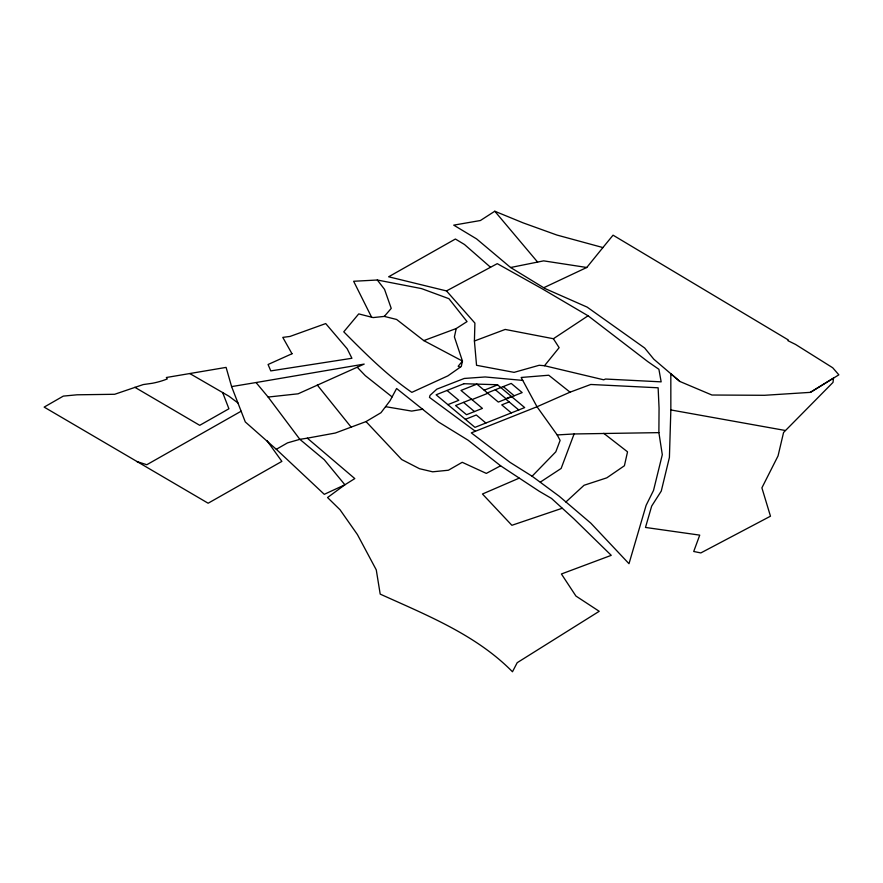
<?xml version="1.0" encoding="UTF-8"?>
<svg xmlns="http://www.w3.org/2000/svg" width="883" height="883" viewBox="0 0 883 883"><rect width="100%" height="100%" fill="white"/><g stroke="black" fill="none" stroke-linecap="round" stroke-linejoin="round"><path stroke-width="1.32" d="M658.884 432.637L659.06 408.123L658.133 387.792L590.771 384.469L570.054 392.173L537.007 406.754L471.312 432.88L509.999 462.339L532.096 476.224L559.171 496.202L590.804 523.144L628.994 563.707L646.113 505.352L653.53 490.418L662.305 454.712L658.884 432.637L574.093 433.961L557.184 434.933L537.007 406.754L521.158 377.471L548.74 375.231L570.054 392.173M446.5 290.926L497.261 263.653L542.372 288.896L588.078 315.794L647.846 361.655L658.906 369.304L661.157 381.853L605.517 379.039L603.685 379.8L544.502 365.728L539.193 365.275L514.083 372.361L476.544 365.297L474.414 341.004L474.899 323.079L446.5 290.926L388.641 276.787L455.396 239.028L464.469 244.492L490.54 267.273M679.866 381.467L670.826 373.741L670.848 409.944L669.413 457.427L661.268 491.069L651.676 506.08L645.484 527.449L699.733 535.131L693.718 551.489L700.837 552.924L770.473 516.202L761.897 487.846L778.055 455.893L783.563 432.493L833.011 382.394L833.508 378.101L810.384 392.361L764.479 395.297L711.919 395.021L679.866 381.467L653.817 359.204L644.656 348.001L587.173 307.129L545.153 288.609L510.595 267.505L476.577 238.896L453.73 225.143L480.407 220.518L494.789 211.236L523.189 222.891L556.864 235.033L602.912 247.56L613.056 235.176L788.276 339.933L787.978 340.706L795.539 344.436L832.724 367.769L838.85 374.834L810.384 392.361M371.577 317.174L353.641 281.269L377.317 280.01L421.533 288.598L448.917 298.686L467.041 321.589L456.213 328.542L454.403 336.92L462.46 361.081L461.279 366.489L447.891 375.86L411.831 392.361C386.798 375.143 365.143 353.332 343.763 331.82L358.73 313.895L373.134 317.582L384.315 316.401L396.622 319.469L423.796 340.606L462.46 361.081L458.167 366.246L460.065 367.339M574.093 433.961L561.135 468.454L540.374 482.074M544.083 287.571L586.765 267.483L602.912 247.56M544.502 365.728L559.138 347.659L553.387 338.73L505.197 329.436L474.414 341.004M384.315 316.401L391.235 308.399L384.546 289.381L377.317 280.01M532.096 476.224L555.815 451.82L560.12 440.385L557.184 434.933M565.871 502.019L584.049 485.275L606.798 477.835L624.402 465.76L627.537 451.831L603.74 433.332M553.387 338.73L588.078 315.794M307.317 438.167L335.341 433.023L366.015 421.588L380.97 412.714L390.032 400.761L396.599 388.509L438.564 422.03L468.189 440.264L500.595 465.794L539.281 491.29L551.522 498.442L573.641 518.586L611.246 555.341L561.411 573.983L575.926 596.047L599.215 611.301L517.195 662.692L512.471 671.764C476.136 634.767 426.632 615.153 380.198 594.104L376.268 569.877L357.438 534.601L340.043 509.767L327.549 497.537L344.9 484.789L354.8 478.586L307.317 438.167L299.845 439.337L287.56 442.858L276.313 449.304L245.286 421.931L231.6 386.599L226.092 367.394L166.346 377.505L167.295 378.895L166.247 379.337A57.726 33.322 0 0 1 152.317 383.277L143.223 384.569L114.658 394.282L77.075 394.8L63.322 396.103L44.15 407.107L208.134 503.222L281.876 461.39L266.92 440.573M241.136 411.213L146.799 464.723L136.733 461.5M500.595 465.794L486.323 473.398L462.228 462.306L448.387 470.231L432.659 471.809L419.524 468.718L401.677 459.524L366.015 421.588M256.048 382.538L364.193 364.083L298.101 393.807L268.123 397.052L256.048 382.538L231.6 386.599M519.149 478.156L482.46 494.005L511.875 525.297L562.162 508.277M447.88 404.646L458.785 400.308L447.03 390.452M484.226 390.198L497.604 384.878M471.478 399.215L455.584 405.54L466.533 414.712L482.427 408.399L461.003 390.429L476.897 384.116L498.321 402.074L522.173 392.593L511.224 383.421L487.383 392.902M471.952 399.613L487.846 393.288M511.423 396.456L505.462 398.829L518.729 409.955M465.396 419.326L476.301 414.988L485.882 423.023M509.16 401.931L501.743 404.878L511.312 412.902M423.796 340.606L456.213 328.542M510.595 267.505L543.652 260.86L586.765 267.483M422.814 409.215L411.677 411.092L385.573 406.666M522.736 380.396L485.186 376.964L464.27 378.454L436.82 389.16L430.032 395.363L429.48 397.394L475.352 431.257M785.13 430.451L670.848 409.944M189.79 373.542L228.951 396.213L237.935 402.957M134.834 387.284L199.724 425.33L228.918 408.774L222.615 392.494M392.096 396.909L365.286 375.639L357.218 367.218M503.277 386.577L514.226 395.761M495.33 389.734L506.268 398.917M463.531 402.383L474.48 411.555M276.313 449.304L324.282 494.325L344.9 484.789L324.26 459.712L299.845 439.337L268.123 397.052M494.789 211.236L537.626 262.108M317.317 385.076L351.136 427.14M291.997 353.741L268.068 364.502L270.783 370.904L351.92 358.277L347.151 348.741L325.717 323.575L289.988 336.445L282.781 337.383L291.997 353.741M463.95 383.719L436.114 394.789L474.966 427.361L524.69 407.582L497.438 384.734L463.95 383.719"/></g></svg>
